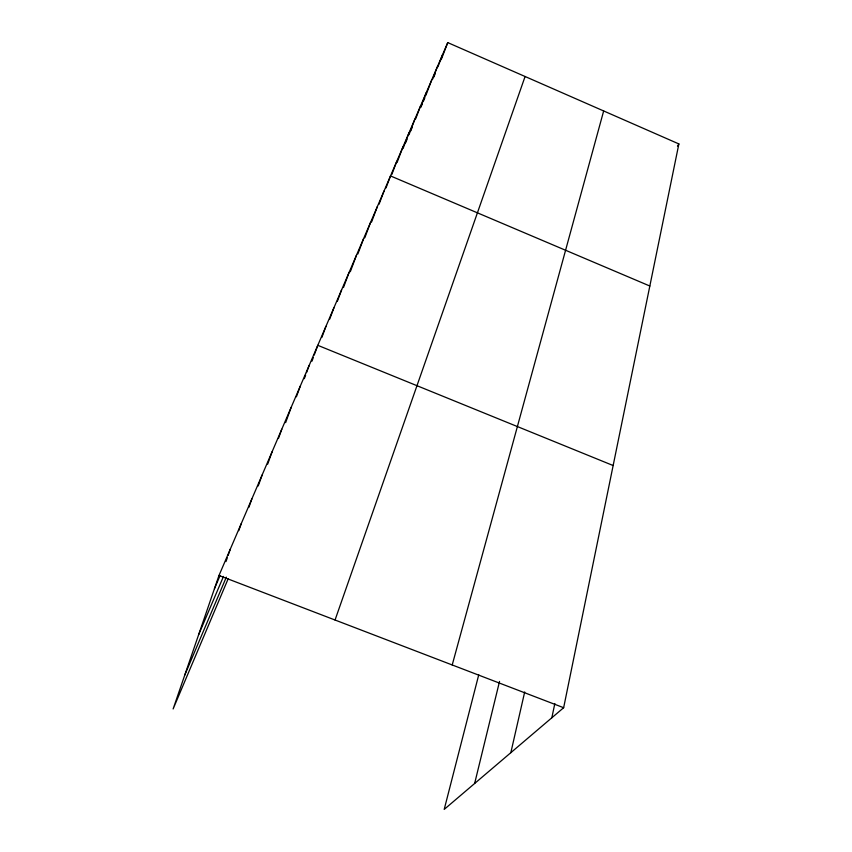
<?xml version="1.0" encoding="UTF-8"?>
<svg xmlns="http://www.w3.org/2000/svg" width="852" height="852" viewBox="0 0 852 852"><rect width="100%" height="100%" fill="white"/><g stroke="black" fill="none" stroke-linecap="round" stroke-linejoin="round"><path stroke-width="1.28" d="M478.749 674.795L444.201 809.4L563.651 707.714L678.874 143.935L447.758 42.6L218.985 575.494L173.126 708.949L228.208 578.678M551.84 717.757L554.833 703.539M510.838 752.667L524.694 691.952M474.639 783.489L499.538 681.419M452.21 664.965L603.663 110.952M225.982 561.574L227.271 557.858M228.134 555.376L230.285 549.178M335.049 620.011L525.088 76.499M238.773 530.668L241.222 523.692M248.89 507.313L251.83 498.984M258.231 485.949L262.118 475.033M267.666 464.148L272.086 451.794M278.434 438.514L281.767 429.248M285.633 422.635L291.171 407.352M296.4 396.798L300.298 386.084M304.324 378.671L305.644 375.061M306.528 372.643L309.169 365.412M311.981 361.163L313.323 357.51M314.218 355.071L317.796 345.326L613.142 465.533M321.864 337.424L325.943 326.348M329.745 319.042L333.867 307.881M337.285 301.491L341.599 289.893M343.462 287.55L349.118 272.352M350.31 271.724L356.455 255.27M357.851 253.981L363.612 238.613M364.784 237.804L370.588 222.361M371.557 222.021L377.393 206.514M379.065 204.214L384.028 191.04M385.977 187.962L390.514 175.938L649.842 286.027M391.824 174.458L396.84 161.188M397.064 162.508L403.028 146.789M403.081 148.461L409.067 132.72M408.971 134.744L414.977 118.96M415.648 118.897L420.739 105.52M420.813 106.979L426.383 92.378M425.851 95.36L431.9 79.524M432.635 79.14L437.3 66.946M437.907 66.839L442.582 54.645M441.198 59.672L447.758 42.6M184.756 675.103L226.334 577.145M198.633 634.708L223.501 576.389M214.427 588.764L219.986 575.782M405.563 142.816L407.032 139.387M410.6 131.08L412.166 127.417M420.877 107.086L422.379 103.582M423.38 101.25L424.882 97.746M433.647 77.298L435.084 73.954M677.478 146.107L678.874 143.935M218.985 575.494L563.651 707.714"/></g></svg>
